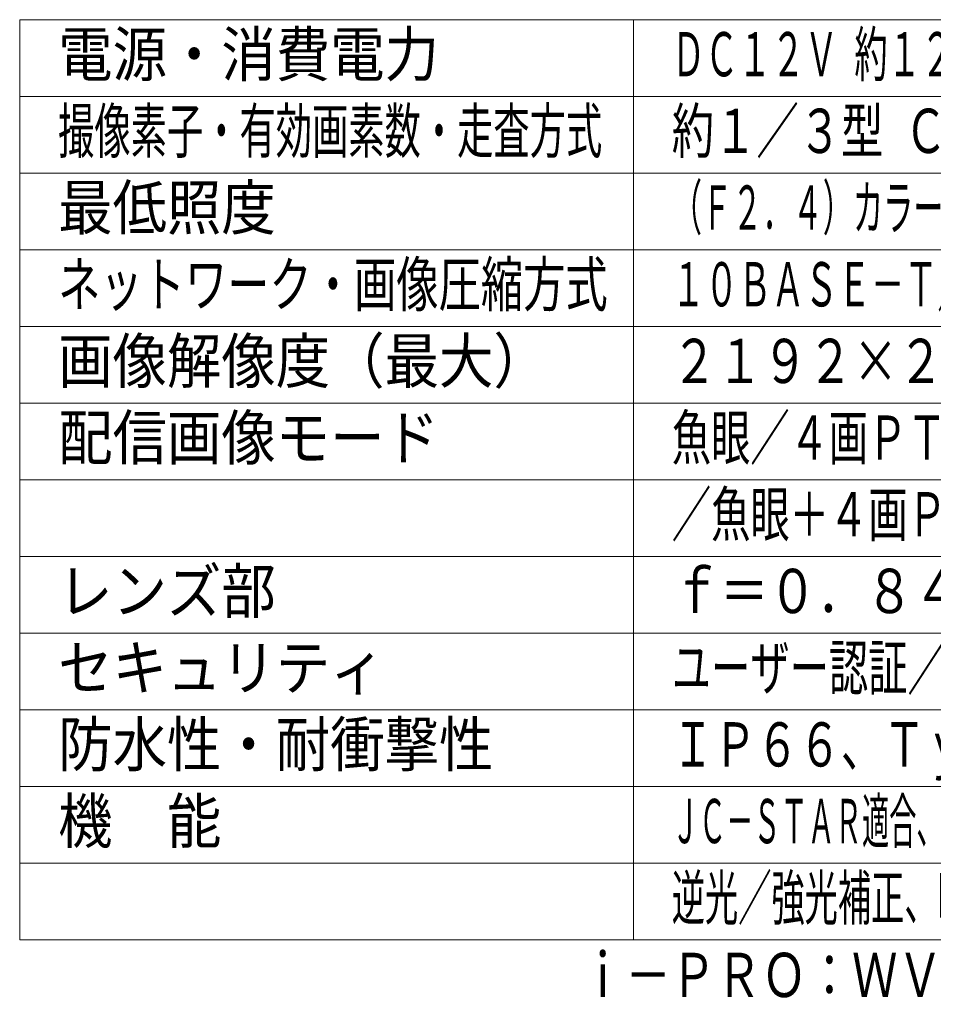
# Model space of a CAD drawing. Units: millimetres on the paper. Extents: x -62 to 65, y -59 to 59.
# Drawn here: x -62.5 to -3, y -59 to 5.4 of the extents above; entities that cross this region are included whole.
import ezdxf
from ezdxf.enums import TextEntityAlignment as Align

# ---------------------------------------------------------------- set-up
doc = ezdxf.new("R2010")
doc.units = ezdxf.units.MM
doc.layers.add('0-0_MOJI1', color=7, linetype='Continuous', lineweight=9)
doc.layers.add('0-5_WAKU', color=4, linetype='Continuous', lineweight=9)
doc.layers.add('0-1_相当品', color=4, linetype='Continuous')
doc.styles.add('ＭＳ ゴシック', font='')
doc.styles.get('ＭＳ ゴシック').set_extended_font_data('MS Gothic')

msp = doc.modelspace()

# ---------------------------------------------------------------- linework, layer by layer
at = {"layer": '0-5_WAKU', "color": 3}
for p, q in [((-62.5, 5.436), (62.5, 5.436)), ((-62.5, 5.436), (-62.5, -54.564)), ((-22.5, -54.564), (-22.5, 5.436)), ((-62.5, -54.564), (62.5, -54.564))]:
    msp.add_line(p, q, dxfattribs=at)
at = {"layer": '0-5_WAKU'}
for p, q in [((-62.5, 0.436), (62.5, 0.436)), ((-62.5, -4.564), (62.5, -4.564)), ((-62.5, -9.564), (62.5, -9.564)), ((-62.5, -14.564), (62.5, -14.564)), ((62.5, -19.564), (-62.5, -19.564)), ((-62.5, -24.564), (62.5, -24.564)), ((-62.5, -29.564), (62.5, -29.564)), ((-62.5, -34.564), (62.5, -34.564)), ((-62.5, -39.564), (62.5, -39.564)), ((-62.5, -44.564), (62.5, -44.564)), ((-62.5, -49.564), (62.5, -49.564))]:
    msp.add_line(p, q, dxfattribs=at)

# ---------------------------------------------------------------- texts
at = {"layer": '0-0_MOJI1', "style": 'ＭＳ ゴシック'}
for s, height, width, p in [('電源・消費電力', 2.889, 0.9, (-60, 0.881)), ('ＤＣ１２Ｖ 約１２．４Ｗ、ＰｏＥ（ＩＥＥＥ８０２．３ａｆ準拠）約１２．５Ｗ', 2.886, 0.55, (-20, 0.881)), ('撮像素子・有効画素数・走査方式', 2.889, 0.6, (-60, -4.119)), ('約１／３型 ＣＭＯＳセンサー・約５１０万画素・プログレッシブ', 2.889, 0.7, (-20, -4.119)), ('最低照度', 2.889, 0.9, (-60, -9.119)), ('（Ｆ２．４）カラー：０．０１ｌｘ、白黒：０．００１３ｌｘ／０ｌｘ（ＩＲ ＬＥＤ点灯時）', 2.886, 0.5, (-20, -9.119)), ('ネットワーク・画像圧縮方式', 2.886, 0.7, (-60, -14.119)), ('１０ＢＡＳＥ－Ｔ／１００ＢＡＳＥ－ＴＸ・Ｈ．２６５、Ｈ．２６４、ＪＰＥＧ', 2.886, 0.55, (-20, -14.119)), ('画像解像度（最大）', 2.889, 0.9, (-60, -19.119)), ('２１９２×２１９２（３０ｆｐｓ）', 2.886, 0.75, (-20, -19.119)), ('配信画像モード', 2.889, 0.9, (-60, -24.119)), ('魚眼／４画ＰＴＺ／１画ＰＴＺ／ダブルパノラマ／魚眼＋ダブルパノラマ', 2.886, 0.65, (-20, -24.119)), ('／魚眼＋４画ＰＴＺ／４ストリーム／パノラマ／魚眼＋パノラマ', 2.889, 0.65, (-20, -29.119)), ('レンズ部', 2.889, 0.9, (-60, -34.119)), ('ｆ＝０．８４ｍｍ、画角\u3000水平：１８６°、垂直：１８６°', 2.889, 0.8, (-20, -34.119)), ('セキュリティ', 2.889, 0.9, (-60, -39.119)), ('ユーザー認証／ホスト認証／ＨＴＴＰＳ／動画ファイルの改ざん検出', 2.889, 0.65, (-20, -39.119)), ('防水性・耐衝撃性', 2.889, 0.9, (-60, -44.119)), ('ＩＰ６６、Ｔｙｐｅ４Ｘ、ＮＥＭＡ４Ｘ準拠・５０Ｊ／ＩＫ１０', 2.886, 0.7, (-20, -44.119)), ('機\u3000能', 2.889, 0.9, (-60, -49.119)), ('ＪＣ－ＳＴＡＲ適合、インテリジェントオート、スーパーダイナミック、スマートコーディング、', 2.886, 0.45, (-20, -49.119)), ('逆光／強光補正、暗部補正、カラー／白黒切換、ＡＩアプリ搭載可能、ＳＤスロット', 2.886, 0.55, (-20, -54.119))]:
    msp.add_text(s, height=height, dxfattribs=dict(at, width=width)).set_placement(p, align=Align.BOTTOM_LEFT)
at = {"layer": '0-1_相当品', "style": 'ＭＳ ゴシック', "width": 0.75}
msp.add_text('ｉ－ＰＲＯ：ＷＶ－Ｓ４５５６ＬＵＸ＋ＷＶ－ＱＷＬ５００－ＷＵＸ', height=2.889, dxfattribs=at).set_placement((-25.98, -59.155), align=Align.BOTTOM_LEFT)

doc.saveas('drawing.dxf')
